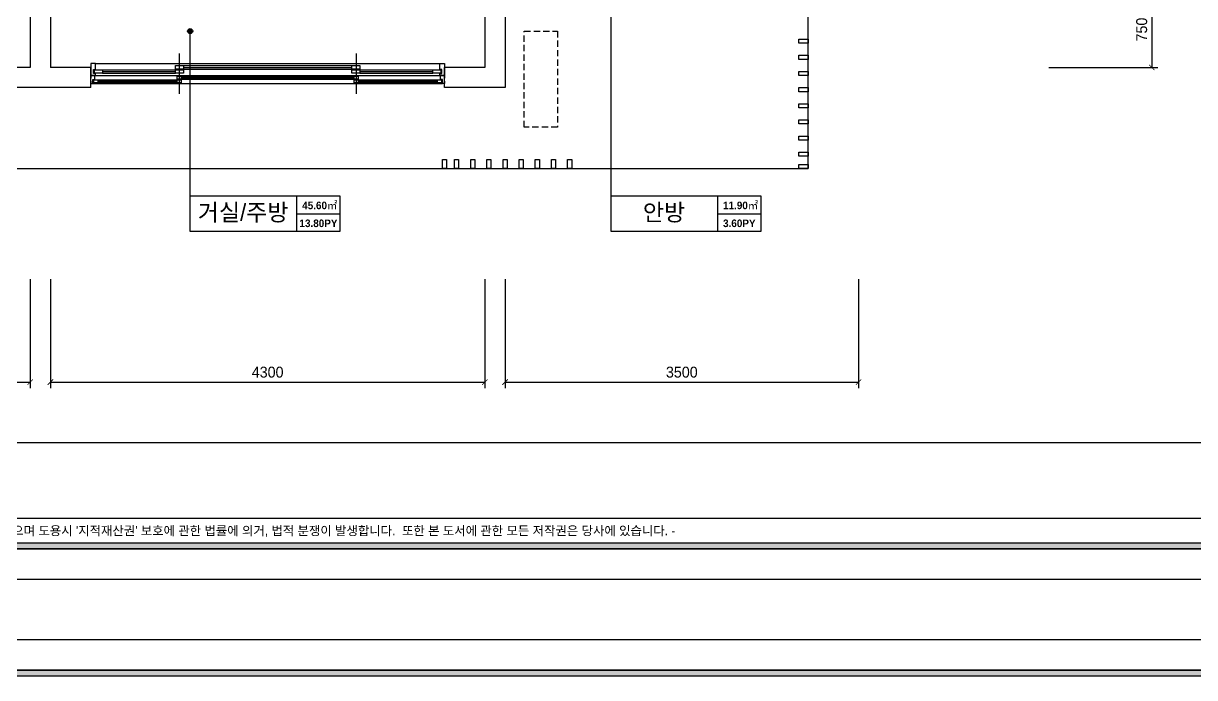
# Model space of a CAD drawing. Extents: x 11416736 to 11582377, y -14295679 to -14163266.
# Drawn here: x 11456640 to 11468234, y -14189391 to -14182915 of the extents above; entities that cross this region are included whole.
import ezdxf
from ezdxf.enums import TextEntityAlignment as Align

# ---------------------------------------------------------------- set-up
doc = ezdxf.new("R2010")
doc.units = 0
doc.header["$LTSCALE"] = 50
doc.header["$MEASUREMENT"] = 0
doc.linetypes.add('HIDDEN', pattern=[0.375, 0.25, -0.125])
doc.layers.get('0').update_dxf_attribs({"linetype": 'CONTINUOUS'})
doc.layers.get('DEFPOINTS').update_dxf_attribs({"linetype": 'CONTINUOUS'})
for name, color, linetype in [('! 10 계단', 9, 'CONTINUOUS'), ('! 18 가구 주차 설치물', 252, 'CONTINUOUS'), ('! 32 스크린 75', 155, 'CONTINUOUS'), ('- 02 내력벽', 2, 'CONTINUOUS'), ('- 08 목재', 44, 'CONTINUOUS'), ('0-ELC TEXT', 7, 'CONTINUOUS'), ('03-TEXT', 3, 'CONTINUOUS'), ('6', 6, 'CONTINUOUS'), ('DIM', 7, 'CONTINUOUS'), ('F-SYM', 7, 'CONTINUOUS'), ('FORM(YOURNAME)-11', 1, 'CONTINUOUS'), ('도면층4', 4, 'CONTINUOUS')]:
    doc.layers.add(name, color=color, linetype=linetype)
doc.styles.add('YOURNAME', font='HY울릉도M.TTF')
doc.styles.add('넥슨고딕', font='NEXONLv1GothicBold.ttf')
doc.styles.add('코레일둥고', font='Korail_Round_Gothic_Medium.ttf')
doc.dimstyles.new('YOURNAME-60', dxfattribs={"dimscale": 60, "dimtxt": 1.8, "dimasz": 0.9, "dimexe": 1, "dimexo": 3, "dimgap": 0.7, "dimtad": 1, "dimdec": 0, "dimzin": 0, "dimdsep": 46, "dimtxsty": 'YOURNAME', "dimblk": 'ARCHTICK', "dimcen": 0, "dimclrd": 1, "dimclre": 1, "dimclrt": 7, "dimadec": 0, "dimazin": 0, "dimtfac": 1, "dimtdec": 0, "dimtix": 1, "dimtmove": 2, "dimatfit": 3, "dimldrblk": 'ARCHTICK', "dimfxl": 0, "dimtolj": 1, "dimtzin": 0, "dimarcsym": 0})

# ---------------------------------------------------------------- blocks, each defined once
blk = doc.blocks.new('FORM-PLAN')
at = {"layer": 'FORM(YOURNAME)-11'}
h = blk.add_hatch(color=256, dxfattribs=at)
h.dxf.hatch_style = 1
h.paths.add_polyline_path([(-71444, 55115), (10556, 55115), (10556, 54915), (-71444, 54915)])
h.paths.add_polyline_path([(-71444, -2085), (10556, -2085), (10556, -2285), (-71444, -2285)])
at = {"layer": 'DEFPOINTS', "color": 158}
blk.add_line((1346, -1285), (-71444, -1285), dxfattribs=at)
for points in [[(-71444, -2285), (10556, -2285), (10556, 55115), (-71444, 55115)], [(-69444, 53115), (-64, 53115), (-64, 1215), (-69444, 1215)]]:
    blk.add_lwpolyline(points, close=True, dxfattribs=at)
at = {"layer": 'FORM(YOURNAME)-11', "color": 250}
blk.add_lwpolyline([(-72444, -3285), (11556, -3285), (11556, 56115), (-72444, 56115)], close=True, dxfattribs=at)
at = {"layer": 'FORM(YOURNAME)-11'}
for points in [[(-71444, 55115), (10556, 55115), (10556, 54915), (-71444, 54915)], [(-71444, -2085), (10556, -2085), (10556, -2285), (-71444, -2285)]]:
    blk.add_lwpolyline(points, close=True, dxfattribs=at)
at = {"layer": 'FORM(YOURNAME)-11', "color": 1, "style": 'YOURNAME'}
blk.add_text("- 본 도서는 어떠한 경우에도 무단으로 도용할 수 없으며 도용시 '지적재산권' 보호에 관한 법률에 의거, 법적 분쟁이 발생합니다.  또한 본 도서에 관한 모든 저작권은 당사에 있습니다. -", height=300, dxfattribs=at).set_placement((-32990, -1685), align=Align.MIDDLE_CENTER)
at = {"layer": 'FORM(YOURNAME)-11', "color": 3, "style": 'YOURNAME'}
for tag, height, p in [('1', 450, (9905, 18188)), ('2', 450, (9905, 17544)), ('3', 450, (9905, 16257)), ('4', 450, (9905, 14326)), ('5', 515, (9905, 12009)), ('6', 515, (9905, 9757)), ('7', 515, (9905, 7504)), ('8', 515, (9905, 5252)), ('9', 515, (9905, 2999)), ('10', 515, (5655, 811)), ('11', 515, (9905, 747)), ('12', 515, (5655, -1441)), ('13', 515, (9905, -1441))]:
    blk.add_attdef(tag, text='', height=height, dxfattribs=at).set_placement(p, align=Align.MIDDLE_RIGHT)
blk = doc.blocks.new('*U323')
at = {"layer": 'F-SYM', "xscale": 0.3, "yscale": 0.3, "zscale": 0.3}
blk.add_blockref('FORM-PLAN', (11468429, -14187431), dxfattribs=at)
blk = doc.blocks.new('*U324')
at = {"layer": 'F-SYM', "xscale": 0.3, "yscale": 0.3, "zscale": 0.3}
blk.add_blockref('FORM-PLAN', (11468429, -14205851), dxfattribs=at)
blk = doc.blocks.new('FFLOOR')
at = {"layer": '! 10 계단', "ltscale": 30}
for p, q in [((11464408, -14184351), (11464408, -14182801)), ((11453833, -14184351), (11464408, -14184351))]:
    blk.add_line(p, q, dxfattribs=at)
at = {"layer": '! 18 가구 주차 설치물', "linetype": 'HIDDEN', "ltscale": 5}
blk.add_lwpolyline([(11461928, -14182991), (11461928, -14183941), (11461598, -14183941), (11461598, -14182991)], close=True, dxfattribs=at)
at = {"layer": '! 32 스크린 75'}
for p, q in [((11458183, -14183214), (11458183, -14183614)), ((11459933, -14183214), (11459933, -14183614)), ((11457353, -14183311), (11460763, -14183311)), ((11458225, -14183333), (11459890, -14183333)), ((11458225, -14183351), (11459890, -14183351)), ((11457348, -14183431), (11460788, -14183431)), ((11457378, -14183474), (11458163, -14183474)), ((11457423, -14183374), (11458145, -14183374)), ((11457423, -14183392), (11458145, -14183392)), ((11457423, -14183409), (11458145, -14183409)), ((11458203, -14183438), (11459913, -14183438)), ((11458203, -14183449), (11459913, -14183449)), ((11458203, -14183457), (11459913, -14183457)), ((11458203, -14183468), (11459953, -14183468)), ((11458225, -14183368), (11459890, -14183368)), ((11459953, -14183474), (11460738, -14183474)), ((11459970, -14183374), (11460693, -14183374)), ((11459970, -14183392), (11460693, -14183392)), ((11459970, -14183409), (11460693, -14183409)), ((11457328, -14183511), (11460788, -14183511)), ((11457378, -14183485), (11458163, -14183485)), ((11457378, -14183493), (11458163, -14183493)), ((11457378, -14183504), (11458203, -14183504)), ((11459953, -14183485), (11460738, -14183485)), ((11459953, -14183493), (11460738, -14183493)), ((11459953, -14183504), (11460778, -14183504))]:
    blk.add_line(p, q, dxfattribs=at)
for points in [[(11457308, -14183431), (11457353, -14183431), (11457353, -14183412), (11457333, -14183412), (11457333, -14183371), (11457353, -14183371), (11457353, -14183311), (11457308, -14183311)], [(11458145, -14183333), (11458225, -14183333), (11458225, -14183368), (11458145, -14183368)], [(11459890, -14183333), (11459970, -14183333), (11459970, -14183368), (11459890, -14183368)], [(11460808, -14183431), (11460763, -14183431), (11460763, -14183412), (11460783, -14183412), (11460783, -14183371), (11460763, -14183371), (11460763, -14183311), (11460808, -14183311)], [(11457338, -14183474), (11457378, -14183474), (11457378, -14183504), (11457338, -14183504)], [(11457343, -14183374), (11457423, -14183374), (11457423, -14183409), (11457343, -14183409)], [(11458145, -14183374), (11458225, -14183374), (11458225, -14183409), (11458145, -14183409)], [(11458163, -14183438), (11458203, -14183438), (11458203, -14183468), (11458163, -14183468)], [(11458163, -14183474), (11458203, -14183474), (11458203, -14183504), (11458163, -14183504)], [(11459890, -14183374), (11459970, -14183374), (11459970, -14183409), (11459890, -14183409)], [(11459913, -14183438), (11459953, -14183438), (11459953, -14183468), (11459913, -14183468)], [(11459913, -14183474), (11459953, -14183474), (11459953, -14183504), (11459913, -14183504)], [(11460693, -14183374), (11460773, -14183374), (11460773, -14183409), (11460693, -14183409)], [(11460738, -14183474), (11460778, -14183474), (11460778, -14183504), (11460738, -14183504)]]:
    blk.add_lwpolyline(points, close=True, dxfattribs=at)
for points in [[(11457308, -14183486), (11457308, -14183511), (11457328, -14183511), (11457328, -14183471), (11457348, -14183471), (11457348, -14183431), (11457308, -14183431), (11457308, -14183456)], [(11460808, -14183486), (11460808, -14183511), (11460788, -14183511), (11460788, -14183471), (11460768, -14183471), (11460768, -14183431), (11460808, -14183431), (11460808, -14183456)]]:
    blk.add_lwpolyline(points, dxfattribs=at)
at = {"layer": '- 02 내력벽', "ltscale": 30}
for p, q in [((11461208, -14179051), (11461208, -14183351)), ((11456708, -14179501), (11456708, -14183351)), ((11456908, -14179501), (11456908, -14183351)), ((11457308, -14183351), (11456908, -14183351)), ((11461208, -14183351), (11460808, -14183351)), ((11457308, -14183551), (11456258, -14183551)), ((11461408, -14183551), (11460808, -14183551))]:
    blk.add_line(p, q, dxfattribs=at)
at = {"layer": '- 02 내력벽'}
for p, q in [((11461408, -14182801), (11461408, -14183551)), ((11456708, -14183351), (11456258, -14183351)), ((11457308, -14183551), (11457308, -14183351)), ((11460808, -14183551), (11460808, -14183351))]:
    blk.add_line(p, q, dxfattribs=at)
at = {"layer": '- 08 목재', "ltscale": 30}
for points in [[(11464318, -14183071), (11464408, -14183071), (11464408, -14183111), (11464318, -14183111)], [(11464318, -14183231), (11464408, -14183231), (11464408, -14183271), (11464318, -14183271)], [(11464318, -14183391), (11464408, -14183391), (11464408, -14183431), (11464318, -14183431)], [(11464318, -14183551), (11464408, -14183551), (11464408, -14183591), (11464318, -14183591)], [(11464318, -14183711), (11464408, -14183711), (11464408, -14183751), (11464318, -14183751)], [(11464318, -14183871), (11464408, -14183871), (11464408, -14183911), (11464318, -14183911)], [(11464318, -14184031), (11464408, -14184031), (11464408, -14184071), (11464318, -14184071)], [(11460828, -14184261), (11460828, -14184351), (11460788, -14184351), (11460788, -14184261)], [(11460948, -14184261), (11460948, -14184351), (11460908, -14184351), (11460908, -14184261)], [(11461108, -14184261), (11461108, -14184351), (11461068, -14184351), (11461068, -14184261)], [(11461268, -14184261), (11461268, -14184351), (11461228, -14184351), (11461228, -14184261)], [(11461428, -14184261), (11461428, -14184351), (11461388, -14184351), (11461388, -14184261)], [(11461588, -14184261), (11461588, -14184351), (11461548, -14184351), (11461548, -14184261)], [(11461748, -14184261), (11461748, -14184351), (11461708, -14184351), (11461708, -14184261)], [(11461908, -14184261), (11461908, -14184351), (11461868, -14184351), (11461868, -14184261)], [(11462068, -14184261), (11462068, -14184351), (11462028, -14184351), (11462028, -14184261)], [(11464318, -14184191), (11464408, -14184191), (11464408, -14184231), (11464318, -14184231)], [(11464318, -14184311), (11464408, -14184311), (11464408, -14184351), (11464318, -14184351)]]:
    blk.add_lwpolyline(points, close=True, dxfattribs=at)
blk = doc.blocks.new('_ARCHTICK')
at = {"color": 0, "linetype": 'ByBlock', "const_width": 0.15}
blk.add_lwpolyline([(-0.5, -0.5), (0.5, 0.5)], dxfattribs=at)
blk = doc.blocks.new('*D164')
at = {"layer": 'DEFPOINTS', "color": 0, "ltscale": 30}
for p in [(11466610, -14182601), (11466610, -14183351), (11467810, -14183351)]:
    blk.add_point(p, dxfattribs=at)
at = {"layer": 'DIM', "color": 1, "lineweight": -2, "ltscale": 30}
for p, q in [((11466790, -14182601), (11467870, -14182601)), ((11467810, -14182601), (11467810, -14183351)), ((11466790, -14183351), (11467870, -14183351))]:
    blk.add_line(p, q, dxfattribs=at)
at = {"layer": 'DIM', "color": 1, "lineweight": -2, "ltscale": 30, "xscale": 54, "yscale": 54, "zscale": 54}
for p, rotation in [((11467810, -14182601), 90), ((11467810, -14183351), 270)]:
    blk.add_blockref('_ARCHTICK', p, dxfattribs=dict(at, rotation=rotation))
at = {"layer": 'DIM', "color": 7, "ltscale": 30, "insert": (11467711, -14182976), "char_height": 108, "attachment_point": 5, "rotation": 90, "style": 'YOURNAME'}
blk.add_mtext('\\A1;750', dxfattribs=at)
blk = doc.blocks.new('*D166')
at = {"layer": 'DEFPOINTS', "color": 0, "ltscale": 30}
for p in [(11453983, -14185266), (11456708, -14185266), (11456708, -14186466)]:
    blk.add_point(p, dxfattribs=at)
at = {"layer": 'DIM', "color": 1, "lineweight": -2, "ltscale": 30}
for p, q in [((11453983, -14185446), (11453983, -14186526)), ((11456708, -14185446), (11456708, -14186526)), ((11453983, -14186466), (11456708, -14186466))]:
    blk.add_line(p, q, dxfattribs=at)
at = {"layer": 'DIM', "color": 1, "lineweight": -2, "ltscale": 30, "xscale": 54, "yscale": 54, "zscale": 54, "rotation": 180}
blk.add_blockref('_ARCHTICK', (11453983, -14186466), dxfattribs=at)
at = {"layer": 'DIM', "color": 1, "lineweight": -2, "ltscale": 30, "xscale": 54, "yscale": 54, "zscale": 54}
blk.add_blockref('_ARCHTICK', (11456708, -14186466), dxfattribs=at)
at = {"layer": 'DIM', "color": 7, "ltscale": 30, "insert": (11455345, -14186368), "char_height": 108, "attachment_point": 5, "style": 'YOURNAME'}
blk.add_mtext('\\A1;2725', dxfattribs=at)
blk = doc.blocks.new('*D167')
at = {"layer": 'DEFPOINTS', "color": 0, "ltscale": 30}
for p in [(11456908, -14185266), (11461208, -14185266), (11461208, -14186466)]:
    blk.add_point(p, dxfattribs=at)
at = {"layer": 'DIM', "color": 1, "lineweight": -2, "ltscale": 30}
for p, q in [((11456908, -14185446), (11456908, -14186526)), ((11461208, -14185446), (11461208, -14186526)), ((11456908, -14186466), (11461208, -14186466))]:
    blk.add_line(p, q, dxfattribs=at)
at = {"layer": 'DIM', "color": 1, "lineweight": -2, "ltscale": 30, "xscale": 54, "yscale": 54, "zscale": 54, "rotation": 180}
blk.add_blockref('_ARCHTICK', (11456908, -14186466), dxfattribs=at)
at = {"layer": 'DIM', "color": 1, "lineweight": -2, "ltscale": 30, "xscale": 54, "yscale": 54, "zscale": 54}
blk.add_blockref('_ARCHTICK', (11461208, -14186466), dxfattribs=at)
at = {"layer": 'DIM', "color": 7, "ltscale": 30, "insert": (11459058, -14186368), "char_height": 108, "attachment_point": 5, "style": 'YOURNAME'}
blk.add_mtext('\\A1;4300', dxfattribs=at)
blk = doc.blocks.new('*D168')
at = {"layer": 'DEFPOINTS', "color": 0, "ltscale": 30}
for p in [(11461408, -14185266), (11464908, -14185266), (11464908, -14186466)]:
    blk.add_point(p, dxfattribs=at)
at = {"layer": 'DIM', "color": 1, "lineweight": -2, "ltscale": 30}
for p, q in [((11461408, -14185446), (11461408, -14186526)), ((11464908, -14185446), (11464908, -14186526)), ((11461408, -14186466), (11464908, -14186466))]:
    blk.add_line(p, q, dxfattribs=at)
at = {"layer": 'DIM', "color": 1, "lineweight": -2, "ltscale": 30, "xscale": 54, "yscale": 54, "zscale": 54, "rotation": 180}
blk.add_blockref('_ARCHTICK', (11461408, -14186466), dxfattribs=at)
at = {"layer": 'DIM', "color": 1, "lineweight": -2, "ltscale": 30, "xscale": 54, "yscale": 54, "zscale": 54}
blk.add_blockref('_ARCHTICK', (11464908, -14186466), dxfattribs=at)
at = {"layer": 'DIM', "color": 7, "ltscale": 30, "insert": (11463158, -14186368), "char_height": 108, "attachment_point": 5, "style": 'YOURNAME'}
blk.add_mtext('\\A1;3500', dxfattribs=at)

msp = doc.modelspace()

# ---------------------------------------------------------------- hatches: boundary and pattern name
at = {"layer": '0-ELC TEXT'}
h = msp.add_hatch(color=256, dxfattribs=at)
h.dxf.hatch_style = 1
edge = h.paths.add_edge_path()
edge.add_arc((11458291.3, -14182991.8), 25, 90, 450, ccw=False)
h = msp.add_hatch(color=256, dxfattribs=at)
h.dxf.hatch_style = 1
edge = h.paths.add_edge_path()
edge.add_arc((11458291.3, -14182991.8), 25, 90, 450, ccw=False)

# ---------------------------------------------------------------- linework, layer by layer
for p, q in [((11462457.3, -14184622.8, 0), (11462457.3, -14182214.9, 0)), ((11458291.3, -14184622.8, 0), (11458291.3, -14182991.8, 0)), ((11459348.5, -14184976.5, 0), (11459348.5, -14184622.8, 0)), ((11463514.5, -14184976.5, 0), (11463514.5, -14184622.8, 0)), ((11459348.5, -14184799.7, 0), (11459773.1, -14184799.7, 0)), ((11463514.5, -14184799.7, 0), (11463939.2, -14184799.7, 0))]:
    msp.add_line(p, q, dxfattribs=at)
at = {"layer": '0-ELC TEXT', "elevation": 0}
for points in [[(11458291.3, -14184622.8), (11459773.1, -14184622.8), (11459773.1, -14184976.5), (11458291.3, -14184976.5)], [(11462457.3, -14184622.8), (11463939.2, -14184622.8), (11463939.2, -14184976.5), (11462457.3, -14184976.5)]]:
    msp.add_lwpolyline(points, close=True, dxfattribs=at)
at = {"layer": '0-ELC TEXT'}
msp.add_circle((11458291.3, -14182991.8, 0), 25, dxfattribs=at)
msp.add_circle((11458291.3, -14182991.8, 0), 25, dxfattribs=at)

# ---------------------------------------------------------------- block references
at = {"layer": '6'}
msp.add_blockref('FFLOOR', (0, 0), dxfattribs=at)
at = {"layer": '도면층4'}
for name in ['*U323', '*U324']:
    msp.add_blockref(name, (0, 0), dxfattribs=at)

# ---------------------------------------------------------------- texts
at = {"layer": '03-TEXT'}
for s, height, style, p in [('거실/주방', 166.67, '코레일둥고', (11458815.4, -14184869.1, 0)), ('45.60㎡', 75, '넥슨고딕', (11459574.1, -14184754.6, 0)), ('안방', 166.67, '코레일둥고', (11462981.5, -14184869.1, 0)), ('11.90㎡', 75, '넥슨고딕', (11463740.2, -14184754.6, 0)), ('13.80PY', 75, '넥슨고딕', (11459561.3, -14184931.5, 0)), ('3.60PY', 75, '넥슨고딕', (11463727.3, -14184931.5, 0))]:
    msp.add_text(s, height=height, dxfattribs=dict(at, style=style)).set_placement(p, align=Align.CENTER)

# ---------------------------------------------------------------- dimensions: what is measured, and where the dimension line sits
at = {"layer": 'DIM', "ltscale": 30}
dim = msp.add_linear_dim(base=(11467809.6, -14183351.5), p1=(11466609.6, -14182601.5), p2=(11466609.6, -14183351.5), angle=90, dimstyle='YOURNAME-60', dxfattribs=at)
dim.commit()
dim.dimension.update_dxf_attribs({"geometry": '*D164', "text_midpoint": (11467711.5, -14182976.5)})
for base, p1, p2, picture, middle in [((11456707.6, -14186466.5), (11453982.6, -14185266.5), (11456707.6, -14185266.5), '*D166', (11455345.1, -14186368.4)), ((11461207.6, -14186466.5), (11456907.6, -14185266.5), (11461207.6, -14185266.5), '*D167', (11459057.6, -14186368.3)), ((11464907.6, -14186466.5), (11461407.6, -14185266.5), (11464907.6, -14185266.5), '*D168', (11463157.6, -14186368.3))]:
    dim = msp.add_linear_dim(base=base, p1=p1, p2=p2, dimstyle='YOURNAME-60', dxfattribs=at)
    dim.commit()
    dim.dimension.update_dxf_attribs({"geometry": picture, "text_midpoint": middle})

doc.saveas('drawing.dxf')
